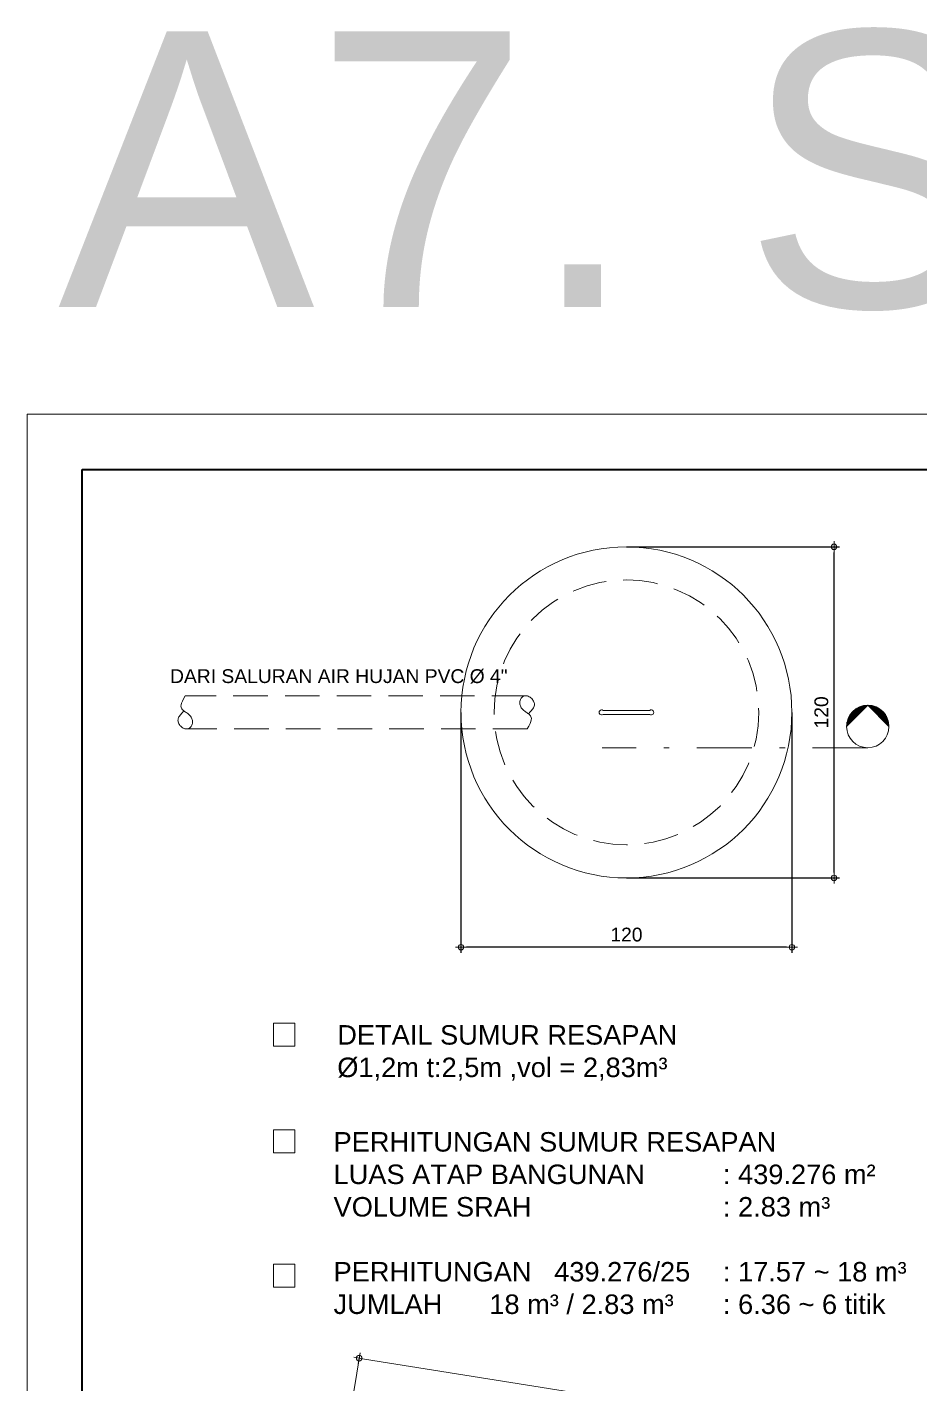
# Model space of a CAD drawing. Header units: millimetres. Extents: x -11 to 1625, y -267 to 180.
# Drawn here: x 827.21 to 843.4, y 155.43 to 180.01 of the extents above; entities that cross this region are included whole.
import ezdxf
from ezdxf.enums import TextEntityAlignment as Align

# ---------------------------------------------------------------- set-up
doc = ezdxf.new("R2010")
doc.units = ezdxf.units.MM
doc.linetypes.add('DASHDOT', pattern=[1, 0.5, -0.25, 0, -0.25])
doc.linetypes.add('HIDDEN', pattern=[0.375, 0.25, -0.125])
for name, color, linetype, lineweight in [('ars', 11, 'Continuous', 5), ('GRS KOP', 1, 'Continuous', 35), ('kop', 7, 'Continuous', 20), ('KUSEN', 30, 'Continuous', 15), ('not', 7, 'Continuous', 20), ('Notasi', 2, 'Continuous', 20), ('tem', 5, 'Continuous', 20), ('TEXT KETERANGAN', 7, 'Continuous', 9), ('u', 6, 'Continuous', 20)]:
    doc.layers.add(name, color=color, linetype=linetype, lineweight=lineweight)
doc.styles.add('BARU', font='complex.shx')
doc.styles.add('simplek', font='simplex.shx')
doc.styles.get("Standard").update_dxf_attribs({"font": 'ARIALUNI.TTF'})
doc.dimstyles.new('SK-25', dxfattribs={"dimtxt": 0.25, "dimasz": 0.1, "dimexe": 0.1, "dimexo": 0, "dimgap": 0.1, "dimtad": 1, "dimdec": 0, "dimlfac": 25, "dimzin": 12, "dimdsep": 46, "dimtxsty": 'Standard', "dimblk": 'BULAT', "dimcen": 0.1, "dimclrd": 256, "dimadec": 0, "dimazin": 3, "dimtfac": 1, "dimtdec": 0, "dimtofl": 0, "dimtmove": 0, "dimatfit": 3, "dimldrblk": 'BULAT', "dimfxl": 0, "dimtolj": 1, "dimtzin": 0, "dimarcsym": 0})
doc.dimstyles.new('SK100', dxfattribs={"dimtxt": 0.25, "dimasz": 0.1, "dimexe": 0.1, "dimexo": 0, "dimgap": 0.15, "dimtad": 1, "dimdec": 0, "dimlfac": 100, "dimzin": 12, "dimdsep": 46, "dimtxsty": 'Standard', "dimblk": 'BULAT', "dimcen": 0.1, "dimclrd": 256, "dimclre": 256, "dimclrt": 256, "dimadec": 0, "dimazin": 3, "dimtfac": 1, "dimtdec": 0, "dimtofl": 0, "dimtmove": 0, "dimatfit": 3, "dimldrblk": 'BULAT', "dimfxl": 0, "dimtolj": 1, "dimtzin": 0, "dimlwd": -1, "dimlwe": -1, "dimarcsym": 0})

# ---------------------------------------------------------------- blocks, each defined once
blk = doc.blocks.new('kop')
at = {"layer": 'GRS KOP'}
blk.add_lwpolyline([(1, 54), (83, 54), (83, 1), (1, 1)], close=True, dxfattribs=at)
at = {"layer": 'kop', "color": 7}
for p, q in [((84, 55), (0, 55)), ((0, 55), (0, 0))]:
    blk.add_line(p, q, dxfattribs=at)
at = {"layer": 'kop', "style": 'BARU', "flags": 4}
for p, height in [((73.8, 5.4), 0.35), ((80.303, 5.382), 0.25), ((73.8, 4.9), 0.35), ((80.303, 4.882), 0.25), ((73.8, 4.4), 0.35), ((80.303, 4.382), 0.25)]:
    blk.add_attdef('-', p, '', height=height, dxfattribs=at)
at = {"layer": 'kop', "flags": 4}
for tag, p in [('AR-00', (78.057, 2.648)), ('00', (81.238, 2.647))]:
    blk.add_attdef(tag, text='', height=0.35, dxfattribs=at).set_placement(p, align=Align.MIDDLE)
blk = doc.blocks.new('BULAT')
for p, q in [((-1, 0), (1, 0)), ((0, -1), (0, 1))]:
    blk.add_line(p, q)
blk.add_circle((0, 0), 0.5)
blk = doc.blocks.new('*D341')
at = {"layer": 'Defpoints', "color": 0}
for p in [(835.082, 167.597), (841.082, 167.597), (835.082, 163.341)]:
    blk.add_point(p, dxfattribs=at)
at = {"layer": 'u', "color": 0, "lineweight": -2}
for p, q in [((835.082, 167.597), (835.082, 163.241)), ((841.082, 167.597), (841.082, 163.241))]:
    blk.add_line(p, q, dxfattribs=at)
at = {"layer": 'u', "lineweight": -2}
blk.add_line((840.982, 163.341), (835.182, 163.341), dxfattribs=at)
at = {"layer": 'u', "lineweight": -2, "xscale": 0.1, "yscale": 0.1, "zscale": 0.1, "rotation": 180}
blk.add_blockref('BULAT', (835.082, 163.341), dxfattribs=at)
at = {"layer": 'u', "lineweight": -2, "xscale": 0.1, "yscale": 0.1, "zscale": 0.1}
blk.add_blockref('BULAT', (841.082, 163.341), dxfattribs=at)
at = {"layer": 'u', "color": 0, "insert": (838.082, 163.569), "char_height": 0.25, "attachment_point": 5}
blk.add_mtext('\\A1;120', dxfattribs=at)
blk = doc.blocks.new('*D342')
at = {"layer": 'Defpoints', "color": 0}
for p in [(838.082, 170.597), (841.846, 170.597), (838.082, 164.597)]:
    blk.add_point(p, dxfattribs=at)
at = {"layer": 'u', "color": 0, "lineweight": -2}
for p, q in [((838.082, 170.597), (841.946, 170.597)), ((838.082, 164.597), (841.946, 164.597))]:
    blk.add_line(p, q, dxfattribs=at)
at = {"layer": 'u', "lineweight": -2}
blk.add_line((841.846, 164.697), (841.846, 170.497), dxfattribs=at)
at = {"layer": 'u', "lineweight": -2, "xscale": 0.1, "yscale": 0.1, "zscale": 0.1}
for p, rotation in [((841.846, 170.597), 90), ((841.846, 164.597), 270)]:
    blk.add_blockref('BULAT', p, dxfattribs=dict(at, rotation=rotation))
at = {"layer": 'u', "color": 0, "insert": (841.618, 167.597), "char_height": 0.25, "attachment_point": 5, "rotation": 90}
blk.add_mtext('\\A1;120', dxfattribs=at)
blk = doc.blocks.new('*D3031')
at = {"layer": 'Defpoints', "color": 0}
for p in [(833.133, 155.254), (869.482, 150.119), (869.38, 149.478)]:
    blk.add_point(p, dxfattribs=at)
at = {"layer": 'u'}
for p, q in [((833.133, 155.254), (833.251, 155.994)), ((833.334, 155.879), (869.383, 150.135)), ((869.38, 149.478), (869.498, 150.218))]:
    blk.add_line(p, q, dxfattribs=at)
at = {"layer": 'u', "xscale": 0.1, "yscale": 0.1, "zscale": 0.1}
for p, rotation in [((833.235, 155.895), 170.946141512389), ((869.482, 150.119), 350.946141512389)]:
    blk.add_blockref('BULAT', p, dxfattribs=dict(at, rotation=rotation))
at = {"layer": 'u', "insert": (851.402, 153.281), "char_height": 0.25, "attachment_point": 5, "rotation": 350.9461}
blk.add_mtext('\\A1;3670', dxfattribs=at)

msp = doc.modelspace()

# ---------------------------------------------------------------- hatches: boundary and pattern name
at = {"layer": 'Notasi', "lineweight": 9}
h = msp.add_hatch(dxfattribs=at)
h.set_pattern_fill('ANSI37', color=256, scale=0.005, angle=-135, style=0, double=1)
h.set_pattern_definition([(90, (842.843166, 166.957537), (0.015875, -4e-18), []), (360, (842.843166, 166.957537), (-4e-18, -0.015875), [])])
h.paths.add_polyline_path([(842.458511, 167.7268471), (842.0738561, 167.3421923)], flags=17)
edge = h.paths.add_edge_path()
edge.add_line((842.458511, 167.7268471), (842.0738561, 167.3421923))
edge.add_arc((842.458511, 167.3421923), 0.3846549, 90, 180, ccw=False)
edge = h.paths.add_edge_path()
edge.add_line((842.8431659, 167.3421923), (842.458511, 167.7268471))
edge.add_arc((842.458511, 167.3421923), 0.3846549, 0, 90, ccw=False)

# ---------------------------------------------------------------- linework, layer by layer
at = {"lineweight": 9}
msp.add_circle((842.458511, 167.3421923), 0.3846549, dxfattribs=at)
at = {"layer": 'ars', "linetype": 'DASHDOT', "lineweight": 9, "ltscale": 2}
msp.add_line((842.458511, 166.9575374), (837.6435786, 166.9575374), dxfattribs=at)
at = {"layer": 'KUSEN', "linetype": 'HIDDEN', "ltscale": 2.5}
for p, q in [((836.2657139, 167.8972024), (830.080613, 167.8972024)), ((836.2819183, 167.2972024), (830.080613, 167.2972024))]:
    msp.add_line(p, q, dxfattribs=at)
for points in [[(830.080613, 167.8972024), (830.0508296, 167.8445035), (830.0292098, 167.8003234), (830.0148402, 167.763665), (830.0068075, 167.7335315), (830.0041984, 167.708926), (830.0060996, 167.6888515), (830.0115977, 167.6723111), (830.0197794, 167.6583078), (830.0298361, 167.6459593), (830.0413778, 167.6348404), (830.0541193, 167.6246408), (830.0677752, 167.6150497), (830.0820603, 167.6057568), (830.0966894, 167.5964514), (830.111377, 167.586823), (830.125838, 167.576561), (830.1398062, 167.5654159), (830.1530911, 167.5533812), (830.1655216, 167.5405117), (830.1769265, 167.526862), (830.1871344, 167.5124867), (830.1959742, 167.4974403), (830.2032745, 167.4817775), (830.2088641, 167.465553), (830.2126047, 167.4488544), (830.2144897, 167.431902), (830.2145453, 167.414949), (830.2127978, 167.3982487), (830.2092734, 167.3820544), (830.2039985, 167.3666195), (830.1969992, 167.3521971), (830.188302, 167.3390407), (830.1779626, 167.327385), (830.1661553, 167.3173909), (830.1530837, 167.3092009), (830.1389518, 167.3029575), (830.1239632, 167.298803), (830.1083218, 167.29688), (830.0922313, 167.2973309), (830.0758955, 167.3002981), (830.0595283, 167.305847), (830.0433834, 167.3137342), (830.0277247, 167.3236392), (830.0128162, 167.3352415), (829.9989218, 167.3482207), (829.9863052, 167.3622562), (829.9752304, 167.3770276), (829.9659614, 167.3922144), (829.9587193, 167.4075457), (829.9535553, 167.4229489), (829.950478, 167.438401), (829.9494959, 167.453879), (829.9506175, 167.46936), (829.9538514, 167.4848209), (829.9592061, 167.5002388), (829.9666901, 167.5155906), (829.9762141, 167.5308366), (829.9872971, 167.5458695), (829.9993603, 167.5605651), (830.0118249, 167.5747994), (830.0241119, 167.5884482), (830.0356426, 167.6013874), (830.045838, 167.613493), (830.0541193, 167.6246408)], [(836.2819183, 167.2972024), (836.3117017, 167.3499012), (836.3333215, 167.3940814), (836.3476911, 167.4307398), (836.3557238, 167.4608732), (836.3583329, 167.4854788), (836.3564317, 167.5055533), (836.3509336, 167.5220937), (836.3427519, 167.5360969), (836.3326952, 167.5484455), (836.3211535, 167.5595643), (836.308412, 167.569764), (836.2947561, 167.579355), (836.280471, 167.588648), (836.2658419, 167.5979534), (836.2511543, 167.6075818), (836.2366933, 167.6178437), (836.2227251, 167.6289889), (836.2094402, 167.6410235), (836.1970097, 167.653893), (836.1856048, 167.6675427), (836.1753969, 167.6819181), (836.1665571, 167.6969645), (836.1592568, 167.7126272), (836.1536672, 167.7288517), (836.1499266, 167.7455503), (836.1480416, 167.7625028), (836.147986, 167.7794558), (836.1497335, 167.796156), (836.1532579, 167.8123503), (836.1585328, 167.8277853), (836.1655321, 167.8422076), (836.1742293, 167.8553641), (836.1845687, 167.8670198), (836.196376, 167.8770139), (836.2094476, 167.8852039), (836.2235795, 167.8914473), (836.2385681, 167.8956018), (836.2542095, 167.8975248), (836.2703, 167.8970739), (836.2866358, 167.8941066), (836.303003, 167.8885578), (836.3191479, 167.8806706), (836.3348066, 167.8707656), (836.3497151, 167.8591633), (836.3636095, 167.8461841), (836.3762261, 167.8321486), (836.3873009, 167.8173771), (836.3965699, 167.8021904), (836.403812, 167.7868591), (836.408976, 167.7714559), (836.4120533, 167.7560038), (836.4130354, 167.7405258), (836.4119138, 167.7250448), (836.4086799, 167.7095839), (836.4033252, 167.694166), (836.3958412, 167.6788141), (836.3863172, 167.6635681), (836.3752342, 167.6485353), (836.363171, 167.6338397), (836.3507064, 167.6196054), (836.3384194, 167.6059566), (836.3268887, 167.5930173), (836.3166933, 167.5809118), (836.308412, 167.569764)]]:
    msp.add_lwpolyline(points, dxfattribs=at)
msp.add_circle((838.0819183, 167.5972024), 2.4, dxfattribs=at)
at = {"layer": 'not'}
for p, q in [((837.6589183, 167.6332024), (838.5049183, 167.6332024)), ((837.6589183, 167.5612024), (838.5049183, 167.5612024))]:
    msp.add_line(p, q, dxfattribs=at)
for centre, start, end in [((837.6319183, 167.5972024), 53.13010235, 306.86989765), ((838.5319183, 167.5972024), 233.13010235, 126.86989765)]:
    msp.add_arc(centre, 0.045, start, end, dxfattribs=at)
at = {"layer": 'Notasi', "lineweight": 9}
msp.add_lwpolyline([(842.8431659, 167.3421923), (842.458511, 167.7268471), (842.0738561, 167.3421923)], dxfattribs=at)
at = {"layer": 'tem'}
msp.add_circle((838.0819183, 167.5972024), 3, dxfattribs=at)
at = {"layer": 'TEXT KETERANGAN'}
for points in [[(831.684043, 161.9629816), (832.0683334, 161.9629816), (832.0683334, 161.5471205), (831.684043, 161.5471205)], [(831.684043, 160.0299508), (832.0683334, 160.0299508), (832.0683334, 159.6140898), (831.684043, 159.6140898)], [(831.684043, 157.5988345), (832.0683334, 157.5988345), (832.0683334, 157.1829735), (831.684043, 157.1829735)]]:
    msp.add_lwpolyline(points, close=True, dxfattribs=at)

# ---------------------------------------------------------------- block references
msp.add_blockref('kop', (827.2141618, 118), dxfattribs=at)

# ---------------------------------------------------------------- texts
at = {"layer": 'not'}
msp.add_text('DARI SALURAN AIR HUJAN PVC %%C 4"', height=0.25, dxfattribs=at).set_placement((835.9264761, 168.1286529), align=Align.RIGHT)
at = {"layer": 'not', "insert": (869.0349497, 174.8690699), "char_height": 5, "attachment_point": 7, "style": 'simplek'}
msp.add_mtext('\\pi-41.262;{\\f@Arial Unicode MS|b0|i0|c0|p34;A7. SITE DEVELOPMENT}', dxfattribs=at)
at = {"layer": 'not', "char_height": 0.353039687, "attachment_point": 1}
for s, insert in [('DETAIL SUMUR RESAPAN\\P%%C1,2m t:2,5m ,vol = 2,83m³', (832.8384203, 161.9295378)), ('PERHITUNGAN SUMUR RESAPAN\\PLUAS ATAP BANGUNAN ^I: 439.276 m²\\PVOLUME SRAH^I^I^I: 2.83 m³\\P\\PPERHITUNGAN   439.276/25 ^I: 17.57 ~ 18 m³\\PJUMLAH ^I18 m³ / 2.83 m³^I: 6.36 ~ 6 titik', (832.7714579, 159.9911171))]:
    msp.add_mtext(s, dxfattribs=dict(at, insert=insert))

# ---------------------------------------------------------------- dimensions: what is measured, and where the dimension line sits
at = {"layer": 'u'}
dim = msp.add_linear_dim(base=(841.8462184, 170.5972024), p1=(838.0819183, 164.5972024), p2=(838.0819183, 170.5972024), angle=90, dimstyle='SK-25', override={"dimlfac": 20}, dxfattribs=at)
dim.commit()
dim.dimension.update_dxf_attribs({"geometry": '*D342', "text_midpoint": (841.6184899, 167.5972024)})
dim = msp.add_linear_dim(base=(835.0819183, 163.341228), p1=(841.0819183, 167.5972024), p2=(835.0819183, 167.5972024), dimstyle='SK-25', override={"dimlfac": 20}, dxfattribs=at)
dim.commit()
dim.dimension.update_dxf_attribs({"geometry": '*D341', "text_midpoint": (838.0819183, 163.5689565)})
dim = msp.add_aligned_dim(p1=(833.1327926, 155.2542645), p2=(869.3800672, 149.4783276), distance=0.6486652, dimstyle='SK100', dxfattribs=at)
dim.commit()
dim.dimension.update_dxf_attribs({"geometry": '*D3031', "text_midpoint": (851.4022098, 153.2811477)})

doc.saveas('drawing.dxf')
